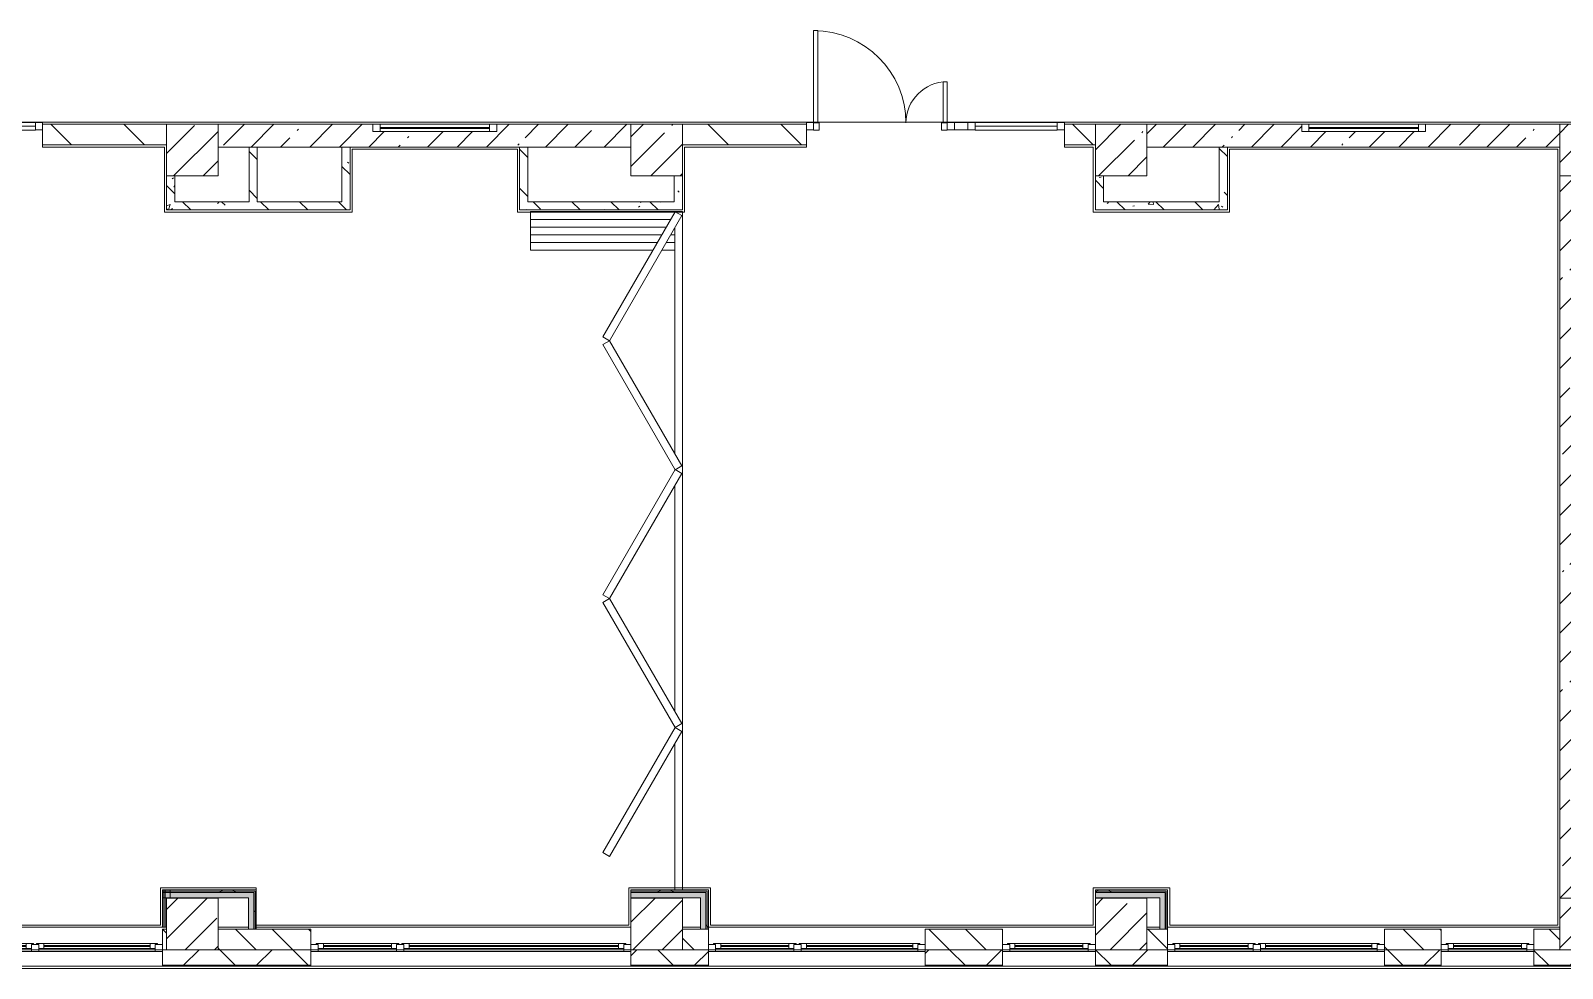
# Model space of a CAD drawing. Header units: millimetres. Extents: x -3724 to 231642, y -8553 to 29017.
# Drawn here: x 130298 to 145139, y -280 to 8808 of the extents above; entities that cross this region are included whole.
import ezdxf

# ---------------------------------------------------------------- set-up
doc = ezdxf.new("R2010")
doc.units = ezdxf.units.MM
for name, color, linetype, lineweight, true_color in [('A-DETL-GENF-5', 7, 'Continuous', 5, 0xaaaaaa), ('A-DOOR-2', 7, 'Continuous', 5, 0xaaaaaa), ('A-DOOR-FRAM-4', 7, 'Continuous', 5, 0xaaaaaa), ('A-FLOR-1', 7, 'Continuous', 5, 0xaaaaaa), ('A-WALL-5', 7, 'Continuous', 5, 0x737373), ('I-WALL-1', 7, 'Continuous', 5, 0xe7e7e7), ('I-WALL-2', 7, 'Continuous', 9, 0xe7e7e7), ('I-WALL-5', 7, 'Continuous', 5, 0x787878)]:
    doc.layers.add(name, color=color, linetype=linetype, lineweight=lineweight, true_color=true_color)
for name, color, linetype, lineweight in [('A-GLAZ-2', 7, 'Continuous', 5), ('A-GLAZ-CURT-2', 7, 'Continuous', 5), ('A-GLAZ-CWMG-2', 7, 'Continuous', 5), ('A-WALL', 7, 'Continuous', 9), ('A-WALL-3', 7, 'Continuous', 5), ('I-WALL-3', 7, 'Continuous', 5), ('S-COLS-2', 7, 'Continuous', 5)]:
    doc.layers.add(name, color=color, linetype=linetype, lineweight=lineweight)
pattern_1 = [(135, (79704.3, 0), (-353.5534, -353.5534), [])]
pattern_2 = [(45, (79704.28, 0), (-285.1231, 285.1231), []), (45, (79989.4, 0), (-285.1231, 285.1231), [504.031, -100.806, 16.764, -84.042])]
pattern_3 = [(135, (79704.3, 0), (-377.1708, -377.1708), [533.4, -88.9, 17.78, -88.9]), (135, (79704.3, 376.94), (-377.1708, -377.1708), []), (50, (79704.3, 0), (637.6445, -55.7866), [66.675, -733.425]), (355, (79704.3, 0), (-123.3494, 668.699), [53.34, -586.74]), (100.451, (79757.4, -4.65), (514.299, 612.908), [56.665, -623.315]), (46.184, (79704.3, 177.8), (948.776, -147.15), [100.012, -1100.137]), (96.636, (79783.3, 165.5), (830.909, 865.997), [84.998, -934.973]), (351.184, (79704.3, 177.8), (830.918, 865.988), [80.01, -880.11]), (21, (79793.2, 133.35), (530.6506, -357.9283), [66.675, -733.425]), (326, (79793.2, 133.35), (216.308, 644.6585), [53.34, -586.74]), (71.451, (79837.4, 103.5), (746.9596, 286.7243), [56.665, -623.315]), (37.5, (79704.28, 0), (10.8105, 295.9426), [16.764, -562.864, 16.764, -578.866, -588.962]), (37.5, (79704.28, 0), (10.8105, 295.9426), [-1175.258, 16.764, -572.198]), (7.5, (79704.28, 0), (233.8692, 350.6318), [16.764, -322.834, 16.764, -549.529, -224.472]), (7.5, (79704.28, 0), (233.8692, 350.6318), [-905.891, 16.764, -207.708]), (327.5, (79506.03, 0), (474.5678, -20.0513), [16.764, -205.486, 16.764, -676.656, -920.115]), (327.5, (79506.03, 0), (474.5678, -20.0513), [-915.67, 16.764, -903.351]), (317.5, (79417.13, 0), (518.4522, 88.9934), [16.764, -272.161, 16.764, -443.738, -653.415]), (317.5, (79417.13, 0), (518.4522, 88.9934), [-749.427, 16.764, -636.651])]
pattern_4 = [(45, (79704.3, 0), (-530.33, 530.33), []), (135, (79704.3, 0), (-530.33, -530.33), [])]

# ---------------------------------------------------------------- blocks, each defined once
blk = doc.blocks.new('BSC_Колонна _Прямоугольная - 500х500-V162-1_3_1_птичка')
at = {"layer": 'S-COLS-2'}
h = blk.add_hatch(dxfattribs=at)
h.set_pattern_fill('FP_123', color=256, style=0, pattern_type=2)
h.set_pattern_definition([(45, (-52160, -7650), (-285.123, 285.123), []), (45, (-51874.88, -7650), (-285.123, 285.123), [504.031, -100.806, 16.764, -84.042])])
h.paths.add_polyline_path([(-250, -250), (250, -250), (250, 250), (-250, 250), (-250, 30)])
for p, q in [((250, 250), (-250, 250)), ((-250, 250), (-250, -250)), ((250, -250), (250, 250)), ((-250, -250), (250, -250))]:
    blk.add_line(p, q, dxfattribs=at)
blk = doc.blocks.new('BSC_Колонна _Прямоугольная - 500х500-V163-1_3_1_птичка')
at = {"layer": 'S-COLS-2'}
h = blk.add_hatch(dxfattribs=at)
h.set_pattern_fill('FP_124', color=256, style=0, pattern_type=2)
h.set_pattern_definition([(45, (-61160, -7650), (-285.1231, 285.1231), []), (45, (-60874.88, -7650), (-285.123, 285.123), [504.031, -100.806, 16.764, -84.042])])
h.paths.add_polyline_path([(250, -250), (250, 250), (-250, 250), (-250, -250)])
for p, q in [((250, 250), (-250, 250)), ((-250, 250), (-250, -250)), ((250, -250), (250, 250)), ((-250, -250), (250, -250))]:
    blk.add_line(p, q, dxfattribs=at)
blk = doc.blocks.new('BSC_Колонна _Прямоугольная - 500х500-V167-1_3_1_птичка')
at = {"layer": 'S-COLS-2'}
h = blk.add_hatch(dxfattribs=at)
h.set_pattern_fill('FP_128', color=256, style=0, pattern_type=2)
h.set_pattern_definition([(45, (-52160, -150), (-285.123, 285.123), []), (45, (-51874.88, -150), (-285.123, 285.123), [504.031, -100.806, 16.764, -84.042])])
h.paths.add_polyline_path([(-250, -250), (250, -250), (250, 250), (-250, 250), (-250, -245)])
for p, q in [((250, 250), (-250, 250)), ((-250, 250), (-250, -250)), ((250, -250), (250, 250)), ((-250, -250), (250, -250))]:
    blk.add_line(p, q, dxfattribs=at)
blk = doc.blocks.new('BSC_Колонна _Прямоугольная - 500х500-V168-1_3_1_птичка')
at = {"layer": 'S-COLS-2'}
h = blk.add_hatch(dxfattribs=at)
h.set_pattern_fill('FP_129', color=256, style=0, pattern_type=2)
h.set_pattern_definition([(45, (-61160, -150), (-285.123, 285.123), []), (45, (-60874.88, -150), (-285.123, 285.123), [504.031, -100.806, 16.764, -84.042])])
h.paths.add_polyline_path([(-224, -250), (250, -250), (250, 250), (-250, 250), (-250, -250)])
for p, q in [((250, 250), (-250, 250)), ((-250, 250), (-250, -250)), ((250, -250), (250, 250)), ((-250, -250), (250, -250))]:
    blk.add_line(p, q, dxfattribs=at)
blk = doc.blocks.new('BSC_Колонна _Прямоугольная - 500х500-V169-1_3_1_птичка')
at = {"layer": 'S-COLS-2'}
h = blk.add_hatch(dxfattribs=at)
h.set_pattern_fill('FP_130', color=256, style=0, pattern_type=2)
h.set_pattern_definition([(45, (-65660, -150), (-285.1231, 285.1231), []), (45, (-65374.88, -150), (-285.1231, 285.1231), [504.031, -100.806, 16.764, -84.042])])
h.paths.add_polyline_path([(250, -250), (250, 250), (-250, 250), (-250, -250)])
for p, q in [((250, 250), (-250, 250)), ((-250, 250), (-250, -250)), ((250, -250), (250, 250)), ((-250, -250), (250, -250))]:
    blk.add_line(p, q, dxfattribs=at)
blk = doc.blocks.new('BSC_Колонна _Прямоугольная - 500х500-V172-1_3_1_птичка')
at = {"layer": 'S-COLS-2'}
h = blk.add_hatch(dxfattribs=at)
h.set_pattern_fill('FP_133', color=256, style=0, pattern_type=2)
h.set_pattern_definition([(45, (-65660, -7650), (-285.1231, 285.1231), []), (45, (-65374.88, -7650), (-285.1231, 285.1231), [504.031, -100.806, 16.764, -84.042])])
h.paths.add_polyline_path([(-30, -250), (250, -250), (250, 22), (220, 22), (220, 30), (250, 30), (250, 250), (-250, 250), (-250, -250)])
for p, q in [((220, 250), (-250, 250)), ((-250, 250), (-250, -250)), ((250, -250), (250, 22)), ((-250, -250), (250, -250))]:
    blk.add_line(p, q, dxfattribs=at)
blk = doc.blocks.new('120_Окно_СКБ_2Ст - 120_Окно_СКБ_2Ст 2100х2500 _мал створка справа_-V178-1_3_1_птичка')
at = {"layer": 'A-GLAZ-2'}
for p, q in [((-1050, -127), (-1050, -57)), ((-1050, -57), (-980, -57)), ((1050, -57), (-1050, -57)), ((-980, -127), (-1050, -127)), ((-1050, -127), (-1000, -127)), ((-980, -127), (-1000, -127)), ((-1000, -127), (-1000, -137)), ((-1000, -137), (170, -137)), ((170, -137), (-1000, -137)), ((-980, -57), (-980, -127)), ((150, -87), (-980, -87)), ((-980, -87), (-980, -127)), ((-930, -137), (-930, -87)), ((-930, -107), (100, -107)), ((100, -117), (-930, -117)), ((100, -137), (100, -87)), ((150, -127), (150, -57)), ((150, -57), (220, -57)), ((150, -127), (150, -87)), ((220, -127), (150, -127)), ((170, -127), (150, -127)), ((170, -127), (200, -127)), ((170, -137), (170, -127)), ((220, -127), (200, -127)), ((200, -127), (200, -137)), ((200, -137), (1000, -137)), ((1000, -137), (200, -137)), ((220, -57), (220, -127)), ((980, -87), (220, -87)), ((220, -87), (220, -127)), ((270, -137), (270, -87)), ((270, -107), (930, -107)), ((930, -117), (270, -117)), ((930, -137), (930, -87)), ((980, -127), (980, -57)), ((980, -57), (1050, -57)), ((980, -127), (980, -87)), ((1050, -127), (980, -127)), ((1000, -127), (980, -127)), ((1000, -127), (1050, -127)), ((1000, -137), (1000, -127)), ((1050, -57), (1050, -127))]:
    blk.add_line(p, q, dxfattribs=at)
blk = doc.blocks.new('120_Окно_СКБ_2Ст - 120_Окно_СКБ_2Ст 3100х2500 _мал_створка слева_-22446080-1_3_1_птичка')
at = {"layer": 'A-GLAZ-2'}
for p, q in [((-1550, -127), (-1550, -57)), ((-1550, -57), (-1480, -57)), ((1550, -57), (-1550, -57)), ((-1480, -127), (-1550, -127)), ((-1550, -127), (-1500, -127)), ((-1480, -127), (-1500, -127)), ((-1500, -127), (-1500, -137)), ((-1500, -137), (670, -137)), ((670, -137), (-1500, -137)), ((-1480, -57), (-1480, -127)), ((650, -87), (-1480, -87)), ((-1480, -87), (-1480, -127)), ((-1430, -137), (-1430, -87)), ((-1430, -107), (600, -107)), ((600, -117), (-1430, -117)), ((600, -137), (600, -87)), ((650, -127), (650, -57)), ((650, -57), (720, -57)), ((650, -127), (650, -87)), ((720, -127), (650, -127)), ((670, -127), (650, -127)), ((670, -127), (700, -127)), ((670, -137), (670, -127)), ((720, -127), (700, -127)), ((700, -127), (700, -137)), ((700, -137), (1500, -137)), ((1500, -137), (700, -137)), ((720, -57), (720, -127)), ((1480, -87), (720, -87)), ((720, -87), (720, -127)), ((770, -137), (770, -87)), ((770, -107), (1430, -107)), ((1430, -117), (770, -117)), ((1430, -137), (1430, -87)), ((1480, -127), (1480, -57)), ((1480, -57), (1550, -57)), ((1480, -127), (1480, -87)), ((1550, -127), (1480, -127)), ((1500, -127), (1480, -127)), ((1500, -127), (1550, -127)), ((1500, -137), (1500, -127)), ((1550, -57), (1550, -127))]:
    blk.add_line(p, q, dxfattribs=at)
blk = doc.blocks.new('DOR__перегородка__Прямоугольная - ТП-3_ Вн_ДПГ_6820х3300h-19315679-1_3_1_птичка')
at = {"layer": 'A-DOOR-2'}
for p, q in [((6445, 1474), (6820, 1474)), ((6445, 1474), (6445, 288)), ((6520, 1474), (6520, 244)), ((6595, 1474), (6595, 201)), ((6670, 1474), (6670, 158)), ((6745, 1474), (6745, 114)), ((6820, 1474), (6820, 0)), ((6445, 201), (6445, 75)), ((6520, 158), (6520, 75)), ((246, 75), (1664, 75)), ((246, 0), (6820, 0)), ((1814, 75), (1827, 75)), ((1977, 75), (4164, 75)), ((4314, 75), (4325, 75)), ((4475, 75), (6663, 75)), ((6595, 114), (6595, 75)), ((6813, 75), (6820, 75))]:
    blk.add_line(p, q, dxfattribs=at)
at = {"layer": 'A-DOOR-FRAM-4'}
for p, q in [((570, 707), (608, 772)), ((608, 772), (1820, 72)), ((1821, 72), (3033, 772)), ((3033, 772), (3071, 707)), ((3070, 707), (3107, 772)), ((3107, 772), (4320, 72)), ((4319, 72), (5532, 772)), ((5532, 772), (5569, 707)), ((5569, 707), (5607, 772)), ((5607, 772), (6819, 72)), ((1783, 7), (570, 707)), ((3071, 707), (1858, 7)), ((4282, 7), (3070, 707)), ((5569, 707), (4357, 7)), ((6781, 7), (5569, 707)), ((1820, 72), (1783, 7)), ((1858, 7), (1821, 72)), ((4320, 72), (4282, 7)), ((4357, 7), (4319, 72)), ((6819, 72), (6781, 7))]:
    blk.add_line(p, q, dxfattribs=at)
blk = doc.blocks.new('BSC_Колонна _Прямоугольная - 500х500-V180-1_3_1_птичка')
at = {"layer": 'S-COLS-2'}
h = blk.add_hatch(dxfattribs=at)
h.set_pattern_fill('FP_158', color=256, style=0, pattern_type=2)
h.set_pattern_definition([(45, (-56660, -150), (-285.123, 285.123), []), (45, (-56374.88, -150), (-285.123, 285.123), [504.031, -100.806, 16.764, -84.042])])
h.paths.add_polyline_path([(81, -250), (250, -250), (250, 250), (-250, 250), (-250, -250)])
for p, q in [((250, 250), (-250, 250)), ((-250, 250), (-250, -250)), ((250, -250), (250, 250)), ((-250, -250), (250, -250))]:
    blk.add_line(p, q, dxfattribs=at)
blk = doc.blocks.new('BSC_Колонна _Прямоугольная - 500х500-V181-1_3_1_птичка')
at = {"layer": 'S-COLS-2'}
h = blk.add_hatch(dxfattribs=at)
h.set_pattern_fill('FP_159', color=256, style=0, pattern_type=2)
h.set_pattern_definition([(45, (-56660, -7650), (-285.123, 285.123), []), (45, (-56374.88, -7650), (-285.123, 285.123), [504.031, -100.806, 16.764, -84.042])])
h.paths.add_polyline_path([(250, -250), (250, 250), (-250, 250), (-250, -250), (243, -250)])
for p, q in [((250, 250), (-250, 250)), ((-250, 250), (-250, -250)), ((250, -250), (250, 250)), ((-250, -250), (250, -250))]:
    blk.add_line(p, q, dxfattribs=at)
blk = doc.blocks.new('120_Окно_СКБ_1Ст - 120_Окно_СКБ_1Ст 900х2500_h_-V186-1_3_1_птичка')
at = {"layer": 'A-GLAZ-2'}
for p, q in [((-450, -127), (-450, -57)), ((-450, -57), (-380, -57)), ((450, -57), (-450, -57)), ((-380, -127), (-450, -127)), ((-450, -127), (-400, -127)), ((-380, -127), (-400, -127)), ((-400, -127), (-400, -137)), ((-400, -137), (400, -137)), ((400, -137), (-400, -137)), ((-380, -57), (-380, -127)), ((380, -87), (-380, -87)), ((-380, -87), (-380, -127)), ((-330, -137), (-330, -87)), ((-330, -107), (330, -107)), ((330, -117), (-330, -117)), ((330, -137), (330, -87)), ((380, -127), (380, -57)), ((380, -57), (450, -57)), ((380, -127), (380, -87)), ((450, -127), (380, -127)), ((400, -127), (380, -127)), ((400, -127), (450, -127)), ((400, -137), (400, -127)), ((450, -57), (450, -127))]:
    blk.add_line(p, q, dxfattribs=at)
blk = doc.blocks.new('120_Окно_СКБ_1Ст - 120_Окно_СКБ_1Ст 900х2500_h_-V195-1_3_1_птичка')
at = {"layer": 'A-GLAZ-2'}
for p, q in [((-450, -127), (-450, -57)), ((-450, -57), (-380, -57)), ((450, -57), (-450, -57)), ((-380, -127), (-450, -127)), ((-450, -127), (-400, -127)), ((-380, -127), (-400, -127)), ((-400, -127), (-400, -137)), ((-400, -137), (400, -137)), ((400, -137), (-400, -137)), ((-380, -57), (-380, -127)), ((380, -87), (-380, -87)), ((-380, -87), (-380, -127)), ((-330, -137), (-330, -87)), ((-330, -107), (330, -107)), ((330, -117), (-330, -117)), ((330, -137), (330, -87)), ((380, -127), (380, -57)), ((380, -57), (450, -57)), ((380, -127), (380, -87)), ((450, -127), (380, -127)), ((400, -127), (380, -127)), ((400, -127), (450, -127)), ((400, -137), (400, -127)), ((450, -57), (450, -127))]:
    blk.add_line(p, q, dxfattribs=at)
blk = doc.blocks.new('Прямоугольный импост - 50 x 70 мм-V273-1_3_1_птичка')
at = {"layer": 'A-GLAZ-CWMG-2'}
for p, q in [((-70, 35), (0, 35)), ((-70, -35), (-70, 35)), ((0, 35), (0, -35)), ((0, -35), (-70, -35))]:
    blk.add_line(p, q, dxfattribs=at)
blk = doc.blocks.new('Системная панель - Стекло - 40мм-V282-1_3_1_птичка')
at = {"layer": 'A-GLAZ-CURT-2'}
for p, q in [((397.5, 0), (-397.5, 0)), ((-397.5, 0), (-397.5, -40)), ((397.5, -40), (397.5, 0)), ((-397.5, -40), (397.5, -40))]:
    blk.add_line(p, q, dxfattribs=at)
blk = doc.blocks.new('Прямоугольный импост - 50 x 70 мм-V280-1_3_1_птичка')
at = {"layer": 'A-GLAZ-CWMG-2'}
blk.add_line((41770, 7918), (40975, 7918), dxfattribs=at)
blk = doc.blocks.new('Дверь_Витражная_остекление_ - ДВН_ДАО_Главный вход_1200 в свету-V283-1_3_1_птичка')
at = {"layer": 'A-DETL-GENF-5'}
for p, q in [((-607.5, 925), (-647.5, 925)), ((-647.5, 925), (-647.5, 35)), ((-607.5, 30), (-607.5, 925)), ((647.5, 430), (607.5, 430)), ((607.5, 430), (607.5, 30)), ((647.5, 35), (647.5, 430)), ((-647.5, 30), (-607.5, 30)), ((-592.5, 30), (-647.5, 30)), ((-592.5, -40), (-592.5, 30)), ((592.5, -40), (592.5, 30)), ((592.5, 30), (647.5, 30)), ((607.5, 30), (647.5, 30)), ((-647.5, -40), (-592.5, -40)), ((647.5, -40), (592.5, -40))]:
    blk.add_line(p, q, dxfattribs=at)
at = {"layer": 'A-DOOR-2'}
for p, q in [((-647.5, 925), (-647.5, 35)), ((647.5, 430), (647.5, 35))]:
    blk.add_line(p, q, dxfattribs=at)
for centre, radius, start, end in [((-647.5, 30), 895, 360, 90), ((647.5, 30), 400, 90, 180)]:
    blk.add_arc(centre, radius, start, end, dxfattribs=at)
blk = doc.blocks.new('Системная панель - Стемалит - 40мм-V275-1_3_1_птичка')
at = {"layer": 'A-GLAZ-CURT-2'}
for p, q in [((65, 35), (-65, 35)), ((-65, 35), (-65, -35)), ((65, -35), (65, 35)), ((-65, -35), (65, -35))]:
    blk.add_line(p, q, dxfattribs=at)
blk = doc.blocks.new('Прямоугольный импост - 50 x 70 мм-V276-1_3_1_птичка')
at = {"layer": 'A-GLAZ-CWMG-2'}
for p, q in [((-35, 35), (35, 35)), ((-35, -35), (-35, 35)), ((35, 35), (35, -35)), ((35, -35), (-35, -35))]:
    blk.add_line(p, q, dxfattribs=at)
blk = doc.blocks.new('Прямоугольный импост - 50 x 70 мм-V277-1_3_1_птичка')
at = {"layer": 'A-GLAZ-CWMG-2'}
for p, q in [((0, 35), (-70, 35)), ((-70, 35), (-70, -35)), ((0, -35), (0, 35)), ((-70, -35), (0, -35))]:
    blk.add_line(p, q, dxfattribs=at)
blk = doc.blocks.new('Системная панель - Стекло - 40мм-V284-1_3_1_птичка')
at = {"layer": 'A-GLAZ-CURT-2'}
h = blk.add_hatch(dxfattribs=at)
h.set_pattern_fill('FP_216', color=256, style=0, pattern_type=2)
h.set_pattern_definition([(45, (-60642.5, -7383), (-1414.214, 1414.214), [1000, -3000]), (45, (-61642.5, -7883), (-1414.214, 1414.214), [3000, -1000]), (45, (-59642.5, -8383), (-1414.214, 1414.214), [1000, -3000])])
h.paths.add_polyline_path([(-255, -40), (398, -35), (398, 0), (-398, 0), (-398, -40)])
for p, q in [((398, 0), (-398, 0)), ((-398, 0), (-398, -40)), ((398, -40), (398, 0)), ((-398, -40), (398, -40))]:
    blk.add_line(p, q, dxfattribs=at)
blk = doc.blocks.new('Прямоугольный импост - 50 x 70 мм-V279-1_3_1_птичка')
at = {"layer": 'A-GLAZ-CWMG-2'}
for p, q in [((-35, 35), (35, 35)), ((-35, -35), (-35, 35)), ((35, 35), (35, -35)), ((35, -35), (-35, -35))]:
    blk.add_line(p, q, dxfattribs=at)
blk = doc.blocks.new('120_Окно_СКБ_1Ст - 120_Окно_СКБ_1Ст 400х1200 EI30-V286-1_3_1_птичка')
at = {"layer": 'A-GLAZ-2'}
for p, q in [((-600, 40), (-600, 110)), ((-600, 110), (-530, 110)), ((600, 110), (-600, 110)), ((-530, 40), (-600, 40)), ((-600, 40), (600, 40)), ((-530, 110), (-530, 40)), ((530, 80), (-530, 80)), ((530, 70), (-530, 70)), ((530, 40), (530, 110)), ((530, 110), (600, 110)), ((600, 40), (530, 40)), ((600, 110), (600, 40))]:
    blk.add_line(p, q, dxfattribs=at)

msp = doc.modelspace()

# ---------------------------------------------------------------- hatches: boundary and pattern name
at = {"layer": 'A-WALL-3'}
h = msp.add_hatch(dxfattribs=at)
h.set_pattern_fill('FP_119', color=256, style=0, pattern_type=2)
h.set_pattern_definition([(135, (79704.28, 0), (-176.7767, -176.7767), [])])
h.paths.add_polyline_path([(136614.3, -100), (136864.3, -100), (136864.3, 100), (136614.3, 100), (136614.3, 33.3)])
h.paths.add_polyline_path([(127614.3, -100), (127864.3, -100), (127864.3, 100), (127614.3, 100)])
h.paths.add_polyline_path([(128764.3, -100), (129475.8, -100), (129475.8, 100), (128764.3, 100)])
h.paths.add_polyline_path([(144864.3, -100), (145114.3, -100), (145114.3, 100), (144864.3, 100)])
h.paths.add_polyline_path([(143786.9, -100), (143964.3, -100), (143964.3, 100), (143414.3, 100), (143414.3, -100)])
h.paths.add_polyline_path([(131575.8, -100), (131614.3, -94.7), (131614.3, 100), (131575.8, 100)])
h.paths.add_polyline_path([(141114.3, -100), (141314.3, -100), (141314.3, 100), (141114.3, 100), (141114.3, 42.9)])
h.paths.add_polyline_path([(132114.3, -100), (133014.3, -100), (133014.3, 100), (132114.3, 100), (132114.3, -25.1)])
h.paths.add_polyline_path([(139591.7, -100), (139714.3, -100), (139714.3, 100), (138964.3, 100), (138964.3, -100)])
h = msp.add_hatch(dxfattribs=at)
h.set_pattern_fill('FP_137', color=256, style=0, pattern_type=2)
h.set_pattern_definition([(45, (79704.3, 0), (-353.5534, 353.5534), []), (135, (79704.3, 0), (-353.5534, -353.5534), [])])
h.paths.add_polyline_path([(155398.1, -250), (155404.3, -250), (155404.3, -100), (153684.3, -100), (153684.3, -250), (155396.3, -250)])
h.paths.add_polyline_path([(143964.3, -250), (143964.3, -100), (143414.3, -100), (143414.3, -250), (143786.9, -250)])
h.paths.add_polyline_path([(144864.3, -250), (145864.3, -250), (145864.3, -100), (144864.3, -100), (144864.3, -118)])
h.paths.add_polyline_path([(146764.3, -250), (150364.3, -250), (150364.3, -100), (146764.3, -100), (146764.3, -113)])
h.paths.add_polyline_path([(151652.9, -250), (151984.3, -250), (151984.3, -100), (151264.3, -101.8), (151264.3, -250)])
h.paths.add_polyline_path([(140640.5, -250), (141314.3, -250), (141314.3, -100), (140614.3, -100), (140614.3, -250)])
h.paths.add_polyline_path([(139714.3, -250), (139714.3, -100), (138964.3, -100), (138964.3, -250), (139591.7, -250)])
h.paths.add_polyline_path([(136864.3, -250), (136864.3, -100), (136114.3, -100), (136114.3, -250), (136445.3, -250)])
h.paths.add_polyline_path([(131575.8, -250), (133014.3, -250), (133014.3, -100), (131575.8, -100), (131575.8, -150.7)])
h.paths.add_polyline_path([(122441.8, -250), (124014.3, -250), (124014.3, -100), (122441.8, -100), (122441.8, -173.5)])
h.paths.add_polyline_path([(119664.5, -250), (120341.8, -250), (120341.8, -100), (119644.3, -100), (119644.3, -250)])
h.paths.add_polyline_path([(129475.8, -250), (129475.8, -100), (128764.3, -100), (128764.3, -250), (129103.7, -250)])
h.paths.add_polyline_path([(118095.3, -250), (118744.3, -250), (118744.3, -100), (118095.3, -100), (118095.3, -186.7)])
h.paths.add_polyline_path([(127864.3, -250), (127864.3, -100), (127114.3, -100), (127114.3, -250)])
at = {"layer": 'I-WALL-1'}
for points in [[(131594.3, 405), (132409.3, 405), (132409.3, 455), (131575.8, 455), (131575.8, 405)], [(132459.3, 100), (132459.3, 455), (132409.3, 455), (132409.3, 100)], [(136445.3, 405), (136789.3, 405), (136789.3, 455), (136114.3, 455), (136114.3, 405)], [(141239.3, 405), (141289.3, 405), (141289.3, 455), (140614.3, 455), (140614.3, 405), (141114.3, 405)]]:
    msp.add_hatch(color=256, dxfattribs=at).paths.add_polyline_path(points)
h = msp.add_hatch(color=256, dxfattribs=at)
h.paths.add_polyline_path([(131600.8, 120), (131614.3, 120), (131614.3, 400), (131600.8, 405)])
h.paths.add_polyline_path([(131600.8, 455), (131650.8, 455), (131650.8, 480), (131600.8, 480)])
at = {"layer": 'I-WALL-2'}
for points in [[(136839.3, 100), (136839.3, 455), (136789.3, 455), (136789.3, 100)], [(141239.3, 100), (141289.3, 100), (141289.3, 405), (141239.3, 405), (141239.3, 120)]]:
    msp.add_hatch(color=256, dxfattribs=at).paths.add_polyline_path(points)
at = {"layer": 'I-WALL-3'}
h = msp.add_hatch(dxfattribs=at)
h.set_pattern_fill('FP_136', color=256, style=0, pattern_type=2)
h.set_pattern_definition(pattern_1)
h.paths.add_polyline_path([(131598.1, 7700), (131614.3, 7700), (131614.3, 7900), (130414.3, 7900), (130414.3, 7700), (131594.3, 7700)])
h.paths.add_polyline_path([(127614.3, 7700), (127914.3, 7700), (127914.3, 7900), (127614.3, 7900), (127614.3, 7876)])
h = msp.add_hatch(dxfattribs=at)
h.set_pattern_fill('FP_118', color=256, style=0, pattern_type=2)
h.set_pattern_definition(pattern_2)
h.paths.add_polyline_path([(132114.3, 7680), (136114.3, 7680), (136114.3, 7900), (134814.3, 7900), (134814.3, 7830), (133614.3, 7830), (133614.3, 7900), (132114.3, 7900), (132114.3, 7876)])
h = msp.add_hatch(dxfattribs=at)
h.set_pattern_fill('FP_136', color=256, style=0, pattern_type=2)
h.set_pattern_definition(pattern_1)
h.paths.add_polyline_path([(136614.3, 7700), (137814.3, 7700), (137814.3, 7900), (136614.3, 7900), (136614.3, 7876)])
h.paths.add_polyline_path([(140594.3, 7700), (140614.3, 7700), (140614.3, 7900), (140314.3, 7900), (140314.3, 7700)])
h = msp.add_hatch(dxfattribs=at)
h.set_pattern_fill('FP_118', color=256, style=0, pattern_type=2)
h.set_pattern_definition(pattern_2)
h.paths.add_polyline_path([(145114.3, 7680), (145114.3, 7900), (143814.3, 7900), (143814.3, 7830), (142614.3, 7830), (142614.3, 7900), (141114.3, 7900), (141114.3, 7680), (145094.3, 7680)])
h = msp.add_hatch(dxfattribs=at)
h.set_pattern_fill('FP_118', color=256, style=0, pattern_type=2)
h.set_pattern_definition(pattern_2)
h.paths.add_polyline_path([(145334.3, 400), (145334.3, 7400), (145114.3, 7400), (145114.3, 400)])
h = msp.add_hatch(dxfattribs=at)
h.set_pattern_fill('FP_215', color=256, style=0, pattern_type=2)
h.set_pattern_definition(pattern_4)
h.paths.add_polyline_path([(131600.8, 467.5), (131600.8, 480), (131575.8, 480), (131575.8, 467.5), (131594.3, 467.5)])
h.paths.add_polyline_path([(131650.8, 467.5), (132471.8, 467.5), (132471.4, 480), (131650.8, 478.9)])
h = msp.add_hatch(dxfattribs=at)
h.set_pattern_fill('FP_215', color=256, style=0, pattern_type=2)
h.set_pattern_definition(pattern_4)
h.paths.add_polyline_path([(131600.8, 455), (131600.8, 467.5), (131575.8, 467.5), (131575.8, 455), (131594.3, 455)])
h.paths.add_polyline_path([(131650.8, 455), (132459.3, 455), (132458.8, 467.5), (131650.8, 466.4)])
h = msp.add_hatch(dxfattribs=at)
h.set_pattern_fill('FP_215', color=256, style=0, pattern_type=2)
h.set_pattern_definition(pattern_4)
h.paths.add_polyline_path([(132471.8, 100), (132471.8, 467.5), (132459.3, 467.5), (132459.3, 100)])
h = msp.add_hatch(dxfattribs=at)
h.set_pattern_fill('FP_215', color=256, style=0, pattern_type=2)
h.set_pattern_definition(pattern_4)
h.paths.add_polyline_path([(132484.3, 100), (132481.4, 480), (132471.8, 480), (132471.8, 100)])
h = msp.add_hatch(dxfattribs=at)
h.set_pattern_fill('FP_215', color=256, style=0, pattern_type=2)
h.set_pattern_definition(pattern_4)
h.paths.add_polyline_path([(136114.3, 467.5), (136851.8, 467.5), (136851.8, 480), (136114.3, 480)])
h = msp.add_hatch(dxfattribs=at)
h.set_pattern_fill('FP_215', color=256, style=0, pattern_type=2)
h.set_pattern_definition(pattern_4)
h.paths.add_polyline_path([(136114.3, 455), (136839.3, 455), (136838.8, 467.5), (136114.3, 467.5)])
h = msp.add_hatch(dxfattribs=at)
h.set_pattern_fill('FP_215', color=256, style=0, pattern_type=2)
h.set_pattern_definition(pattern_4)
h.paths.add_polyline_path([(136851.8, 100), (136851.8, 467.5), (136839.3, 467.5), (136839.3, 100)])
h = msp.add_hatch(dxfattribs=at)
h.set_pattern_fill('FP_215', color=256, style=0, pattern_type=2)
h.set_pattern_definition(pattern_4)
h.paths.add_polyline_path([(136864.3, 100), (136864.3, 480), (136851.8, 480), (136851.8, 100)])
h = msp.add_hatch(dxfattribs=at)
h.set_pattern_fill('FP_215', color=256, style=0, pattern_type=2)
h.set_pattern_definition(pattern_4)
h.paths.add_polyline_path([(140614.3, 467.5), (141314.3, 467.5), (141314.3, 480), (140614.3, 480)])
h = msp.add_hatch(dxfattribs=at)
h.set_pattern_fill('FP_215', color=256, style=0, pattern_type=2)
h.set_pattern_definition(pattern_4)
h.paths.add_polyline_path([(140614.3, 455), (141301.8, 455), (141301.8, 467.5), (140614.3, 467.5)])
at = {"layer": 'I-WALL-5'}
h = msp.add_hatch(dxfattribs=at)
h.set_pattern_fill('FP_144', color=256, style=0, pattern_type=2)
h.set_pattern_definition(pattern_3)
h.paths.add_polyline_path([(132494.3, 7150), (132494.3, 7680), (132414.3, 7680), (132414.3, 7150), (132484.3, 7150)])
h = msp.add_hatch(dxfattribs=at)
h.set_pattern_fill('FP_144', color=256, style=0, pattern_type=2)
h.set_pattern_definition(pattern_3)
h.paths.add_polyline_path([(133394.3, 7150), (133394.3, 7680), (133314.3, 7680), (133314.3, 7150)])
h = msp.add_hatch(dxfattribs=at)
h.set_pattern_fill('FP_144', color=256, style=0, pattern_type=2)
h.set_pattern_definition(pattern_3)
h.paths.add_polyline_path([(135034.3, 7070), (135114.3, 7070), (135114.3, 7680), (135034.3, 7680), (135034.3, 7150)])
h = msp.add_hatch(dxfattribs=at)
h.set_pattern_fill('FP_144', color=256, style=0, pattern_type=2)
h.set_pattern_definition(pattern_3)
h.paths.add_polyline_path([(141894.3, 7070), (141894.3, 7680), (141814.3, 7680), (141814.3, 7070)])
h = msp.add_hatch(dxfattribs=at)
h.set_pattern_fill('FP_144', color=256, style=0, pattern_type=2)
h.set_pattern_definition(pattern_3)
h.paths.add_polyline_path([(131614.3, 7070), (131694.3, 7070), (131694.3, 7400), (131614.3, 7400), (131614.3, 7150)])
h = msp.add_hatch(dxfattribs=at)
h.set_pattern_fill('FP_144', color=256, style=0, pattern_type=2)
h.set_pattern_definition(pattern_3)
h.paths.add_polyline_path([(136614.3, 7150), (136614.3, 7400), (136534.3, 7400), (136534.3, 7150), (136607.6, 7150)])
h = msp.add_hatch(dxfattribs=at)
h.set_pattern_fill('FP_144', color=256, style=0, pattern_type=2)
h.set_pattern_definition(pattern_3)
h.paths.add_polyline_path([(140614.3, 7070), (140694.3, 7070), (140694.3, 7400), (140614.3, 7400)])
h = msp.add_hatch(dxfattribs=at)
h.set_pattern_fill('FP_144', color=256, style=0, pattern_type=2)
h.set_pattern_definition(pattern_3)
h.paths.add_polyline_path([(133394.3, 7070), (133394.3, 7150), (131694.3, 7150), (131694.3, 7070), (132484.3, 7070)])
h = msp.add_hatch(dxfattribs=at)
h.set_pattern_fill('FP_144', color=256, style=0, pattern_type=2)
h.set_pattern_definition(pattern_3)
h.paths.add_polyline_path([(136094.3, 7070), (136614.3, 7070), (136614.3, 7150), (135114.3, 7150), (135114.3, 7070), (135842.5, 7070)])
h = msp.add_hatch(dxfattribs=at)
h.set_pattern_fill('FP_144', color=256, style=0, pattern_type=2)
h.set_pattern_definition(pattern_3)
h.paths.add_polyline_path([(141114.3, 7070), (141814.3, 7070), (141814.3, 7150), (140694.3, 7150), (140694.3, 7070)])

# ---------------------------------------------------------------- linework, layer by layer
at = {"layer": 'A-FLOR-1'}
for p, q in [((118444.3, 7920), (145620.6, 7920)), ((130414.3, 7680), (130414.3, 7700)), ((131594.3, 7680), (130414.3, 7680)), ((131594.3, 7050), (131594.3, 7680)), ((135014.3, 7660), (133414.3, 7660)), ((133414.3, 7660), (133414.3, 7050)), ((135014.3, 7050), (135014.3, 7660)), ((137814.3, 7680), (136634.3, 7680)), ((136634.3, 7680), (136634.3, 7050)), ((137814.3, 7700), (137814.3, 7680)), ((140314.3, 7680), (140314.3, 7700)), ((140594.3, 7680), (140314.3, 7680)), ((140594.3, 7050), (140594.3, 7680)), ((145094.3, 7660), (141914.3, 7660)), ((141914.3, 7660), (141914.3, 7050)), ((145094.3, 140), (145094.3, 7660)), ((133414.3, 7050), (131594.3, 7050)), ((136541, 7050), (135014.3, 7050)), ((136634.3, 7050), (136547.5, 7050)), ((141914.3, 7050), (140594.3, 7050)), ((131555.8, 140), (131555.8, 500)), ((131555.8, 500), (132484.3, 500)), ((132484.3, 500), (132484.3, 480)), ((136094.3, 140), (136094.3, 500)), ((136094.3, 500), (136884.3, 500)), ((136884.3, 500), (136884.3, 140)), ((140594.3, 140), (140594.3, 500)), ((140594.3, 500), (141334.3, 500)), ((141334.3, 500), (141334.3, 140)), ((127634.3, 140), (131555.8, 140)), ((132484.3, 140), (136094.3, 140)), ((136884.3, 140), (140594.3, 140)), ((141334.3, 140), (145094.3, 140))]:
    msp.add_line(p, q, dxfattribs=at)
at = {"layer": 'A-WALL'}
for p, q in [((133394.3, 7680), (133314.3, 7680)), ((135114.3, 7680), (135034.3, 7680)), ((141894.3, 7680), (141814.3, 7680)), ((132471.8, 467.5), (131575.8, 467.5)), ((132459.3, 455), (131575.8, 455)), ((131588.3, 480), (131588.3, 120)), ((131600.8, 480), (131600.8, 120)), ((132459.3, 100), (132459.3, 455)), ((132471.8, 100), (132471.8, 467.5)), ((136851.8, 467.5), (136114.3, 467.5)), ((136839.3, 455), (136114.3, 455)), ((136839.3, 455), (136839.3, 100)), ((136851.8, 467.5), (136851.8, 100)), ((141301.8, 467.5), (140614.3, 467.5)), ((141289.3, 455), (140614.3, 455)), ((141289.3, 455), (141289.3, 100)), ((141301.8, 467.5), (141301.8, 100)), ((131614.3, -100), (131575.8, -100)), ((133014.3, -100), (132114.3, -100)), ((136864.3, -100), (136614.3, -100)), ((139714.3, -100), (138964.3, -100)), ((141314.3, -100), (141114.3, -100)), ((143964.3, -100), (143414.3, -100)), ((145114.3, -100), (144864.3, -100)), ((131575.8, -250), (133014.3, -250)), ((131575.8, -253), (133014.3, -253)), ((136114.3, -250), (136864.3, -250)), ((136114.3, -253), (136864.3, -253)), ((138964.3, -250), (139714.3, -250)), ((138964.3, -253), (139714.3, -253)), ((140614.3, -250), (141314.3, -250)), ((140614.3, -253), (141314.3, -253)), ((143414.3, -250), (143964.3, -250)), ((143414.3, -253), (143964.3, -253)), ((144864.3, -250), (145864.3, -250)), ((144864.3, -253), (145864.3, -253))]:
    msp.add_line(p, q, dxfattribs=at)
at = {"layer": 'A-WALL-3'}
for p, q in [((131614.3, 100), (131575.8, 100)), ((131575.8, 100), (131575.8, -258)), ((133014.3, 100), (132114.3, 100)), ((133014.3, -258), (133014.3, 100)), ((136789.3, 100), (136614.3, 100)), ((136864.3, -258), (136864.3, 100)), ((139714.3, 100), (138964.3, 100)), ((138964.3, 100), (138964.3, -258)), ((139714.3, -258), (139714.3, 100)), ((141239.3, 100), (141114.3, 100)), ((141314.3, -258), (141314.3, 100)), ((143964.3, 100), (143414.3, 100)), ((143414.3, 100), (143414.3, -258)), ((143964.3, -258), (143964.3, 100)), ((145114.3, 100), (144864.3, 100)), ((144864.3, 100), (144864.3, -258)), ((129475.8, -100), (131575.8, -100)), ((133014.3, -100), (136114.3, -100)), ((136114.3, -100), (136114.3, -258)), ((136864.3, -100), (138964.3, -100)), ((139714.3, -100), (140614.3, -100)), ((140614.3, -100), (140614.3, -258)), ((141314.3, -100), (143414.3, -100)), ((143964.3, -100), (144864.3, -100)), ((143964.3, -258), (129475.8, -258)), ((143964.3, -258), (151984.3, -258))]:
    msp.add_line(p, q, dxfattribs=at)
at = {"layer": 'A-WALL-5'}
msp.add_line((151984.3, -280), (79414.3, -280), dxfattribs=at)
at = {"layer": 'I-WALL-3'}
for p, q in [((131614.3, 7900), (130414.3, 7900)), ((130414.3, 7900), (130414.3, 7700)), ((133614.3, 7900), (132114.3, 7900)), ((136114.3, 7900), (134814.3, 7900)), ((137814.3, 7900), (136614.3, 7900)), ((137814.3, 7700), (137814.3, 7900)), ((140614.3, 7900), (140314.3, 7900)), ((140314.3, 7900), (140314.3, 7700)), ((142614.3, 7900), (141114.3, 7900)), ((145114.3, 7900), (143814.3, 7900)), ((130414.3, 7700), (131614.3, 7700)), ((132114.3, 7680), (133314.3, 7680)), ((132414.3, 7680), (132414.3, 7150)), ((132494.3, 7150), (132494.3, 7680)), ((133314.3, 7680), (133314.3, 7150)), ((133394.3, 7070), (133394.3, 7680)), ((133394.3, 7680), (135034.3, 7680)), ((135034.3, 7680), (135034.3, 7070)), ((135114.3, 7150), (135114.3, 7680)), ((135114.3, 7680), (136114.3, 7680)), ((136614.3, 7700), (137814.3, 7700)), ((140314.3, 7700), (140614.3, 7700)), ((141114.3, 7680), (141814.3, 7680)), ((141814.3, 7680), (141814.3, 7150)), ((141894.3, 7070), (141894.3, 7680)), ((141894.3, 7680), (145114.3, 7680)), ((131614.3, 7400), (131614.3, 7070)), ((131694.3, 7150), (131694.3, 7400)), ((136534.3, 7400), (136534.3, 7150)), ((136614.3, 7070), (136614.3, 7400)), ((140614.3, 7400), (140614.3, 7070)), ((140694.3, 7150), (140694.3, 7400)), ((145114.3, 7400), (145114.3, 400)), ((132414.3, 7150), (131694.3, 7150)), ((133314.3, 7150), (132494.3, 7150)), ((136534.3, 7150), (135114.3, 7150)), ((141814.3, 7150), (140694.3, 7150)), ((131614.3, 7070), (133394.3, 7070)), ((135034.3, 7070), (136614.3, 7070)), ((140614.3, 7070), (141894.3, 7070)), ((132484.3, 480), (131575.8, 480)), ((131575.8, 480), (131575.8, 120)), ((131650.8, 400), (131650.8, 480)), ((132484.3, 100), (132484.3, 480)), ((136864.3, 480), (136114.3, 480)), ((136114.3, 480), (136114.3, 405)), ((136864.3, 100), (136864.3, 480)), ((141314.3, 480), (140614.3, 480)), ((140614.3, 480), (140614.3, 405)), ((141314.3, 100), (141314.3, 480)), ((131575.8, 405), (132409.3, 405)), ((132409.3, 405), (132409.3, 100)), ((136114.3, 405), (136789.3, 405)), ((136789.3, 405), (136789.3, 100)), ((140614.3, 405), (141239.3, 405)), ((141239.3, 405), (141239.3, 100)), ((127614.3, 120), (131614.3, 120)), ((132114.3, 120), (132409.3, 120)), ((132483.6, 120), (136114.3, 120)), ((136614.3, 120), (136789.3, 120)), ((136789.3, 100), (136864.3, 100)), ((136863.6, 120), (140614.3, 120)), ((141114.3, 120), (141239.3, 120)), ((141239.3, 100), (141314.3, 100)), ((141313.5, 120), (145114.3, 120))]:
    msp.add_line(p, q, dxfattribs=at)

# ---------------------------------------------------------------- block references
at = {"layer": 'A-DOOR-2'}
msp.add_blockref('Дверь_Витражная_остекление_ - ДВН_ДАО_Главный вход_1200 в свету-V283-1_3_1_птичка', (138531.8, 7883), dxfattribs=at)
at = {"layer": 'A-DOOR-2', "rotation": 89.99999999999955}
msp.add_blockref('DOR__перегородка__Прямоугольная - ТП-3_ Вн_ДПГ_6820х3300h-19315679-1_3_1_птичка', (136614.3, 233.9), dxfattribs=at)
at = {"layer": 'A-GLAZ-2'}
for p in [(134214.3, 7790), (143214.3, 7790)]:
    msp.add_blockref('120_Окно_СКБ_1Ст - 120_Окно_СКБ_1Ст 400х1200 EI30-V286-1_3_1_птичка', p, dxfattribs=at)
at = {"layer": 'A-GLAZ-2', "rotation": 180}
for name, p in [('120_Окно_СКБ_2Ст - 120_Окно_СКБ_2Ст 2100х2500 _мал створка справа_-V178-1_3_1_птичка', (130525.8, -175)), ('120_Окно_СКБ_2Ст - 120_Окно_СКБ_2Ст 3100х2500 _мал_створка слева_-22446080-1_3_1_птичка', (134564.3, -175)), ('120_Окно_СКБ_2Ст - 120_Окно_СКБ_2Ст 2100х2500 _мал створка справа_-V178-1_3_1_птичка', (137914.3, -175)), ('120_Окно_СКБ_1Ст - 120_Окно_СКБ_1Ст 900х2500_h_-V195-1_3_1_птичка', (140164.3, -175)), ('120_Окно_СКБ_2Ст - 120_Окно_СКБ_2Ст 2100х2500 _мал створка справа_-V178-1_3_1_птичка', (142364.3, -175)), ('120_Окно_СКБ_1Ст - 120_Окно_СКБ_1Ст 900х2500_h_-V186-1_3_1_птичка', (144414.3, -175))]:
    msp.add_blockref(name, p, dxfattribs=at)
at = {"layer": 'A-GLAZ-CURT-2'}
for name, p in [('Системная панель - Стекло - 40мм-V282-1_3_1_птичка', (129946.8, 7883)), ('Системная панель - Стемалит - 40мм-V275-1_3_1_птичка', (139314.3, 7883)), ('Системная панель - Стекло - 40мм-V284-1_3_1_птичка', (139846.8, 7883))]:
    msp.add_blockref(name, p, dxfattribs=at)
at = {"layer": 'A-GLAZ-CWMG-2'}
for p in [(88574.3, 0), (98474.3, 0)]:
    msp.add_blockref('Прямоугольный импост - 50 x 70 мм-V280-1_3_1_птичка', p, dxfattribs=at)
at = {"layer": 'A-GLAZ-CWMG-2', "extrusion": (0, 0, -1), "rotation": 180}
for name, p in [('Прямоугольный импост - 50 x 70 мм-V273-1_3_1_птичка', (-130414.3, 7883)), ('Прямоугольный импост - 50 x 70 мм-V276-1_3_1_птичка', (-139214.3, 7883)), ('Прямоугольный импост - 50 x 70 мм-V279-1_3_1_птичка', (-139414.3, 7883)), ('Прямоугольный импост - 50 x 70 мм-V273-1_3_1_птичка', (-140314.3, 7883))]:
    msp.add_blockref(name, p, dxfattribs=at)
at = {"layer": 'A-GLAZ-CWMG-2', "rotation": 180}
msp.add_blockref('Прямоугольный импост - 50 x 70 мм-V277-1_3_1_птичка', (137814.3, 7883), dxfattribs=at)
at = {"layer": 'S-COLS-2'}
for name, p in [('BSC_Колонна _Прямоугольная - 500х500-V162-1_3_1_птичка', (131864.3, 7650)), ('BSC_Колонна _Прямоугольная - 500х500-V181-1_3_1_птичка', (136364.3, 7650)), ('BSC_Колонна _Прямоугольная - 500х500-V163-1_3_1_птичка', (140864.3, 7650)), ('BSC_Колонна _Прямоугольная - 500х500-V172-1_3_1_птичка', (145364.3, 7650)), ('BSC_Колонна _Прямоугольная - 500х500-V167-1_3_1_птичка', (131864.3, 150)), ('BSC_Колонна _Прямоугольная - 500х500-V180-1_3_1_птичка', (136364.3, 150)), ('BSC_Колонна _Прямоугольная - 500х500-V168-1_3_1_птичка', (140864.3, 150)), ('BSC_Колонна _Прямоугольная - 500х500-V169-1_3_1_птичка', (145364.3, 150))]:
    msp.add_blockref(name, p, dxfattribs=at)

doc.saveas('drawing.dxf')
